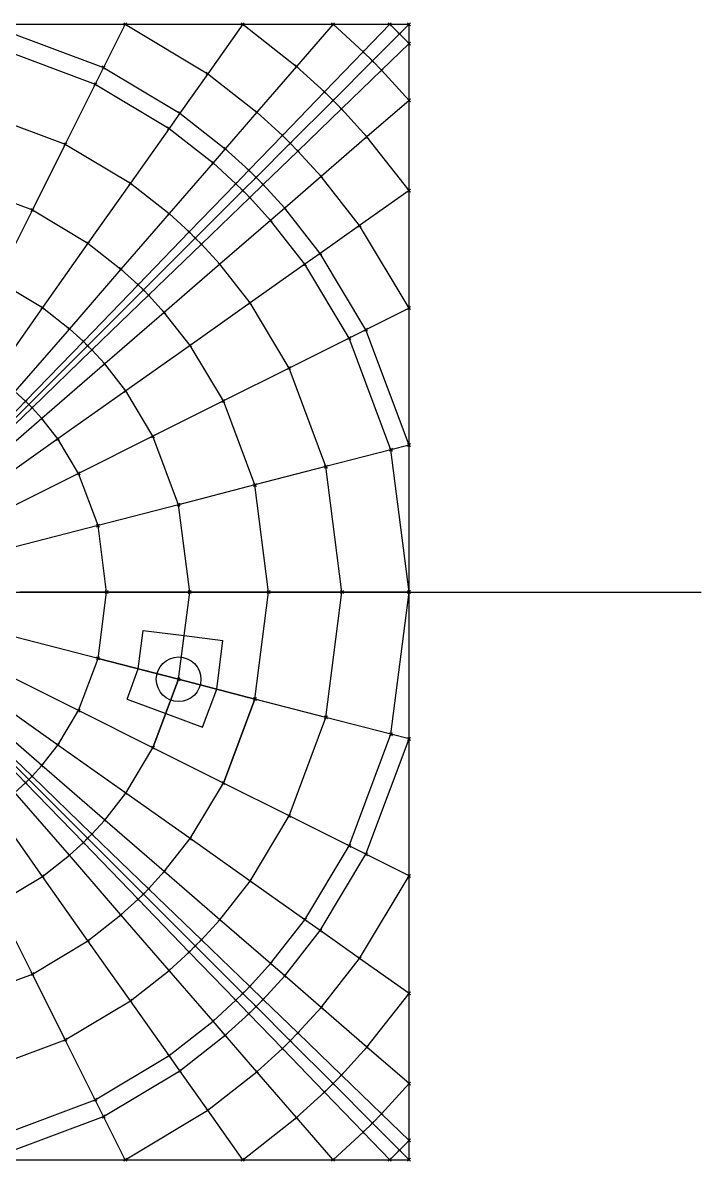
# Model space of a CAD drawing. Extents: x -1.88 to 2.84, y -1.88 to 2.84.
# Drawn here: x 0.599 to 2.84, y -1.88 to 1.88 of the extents above; entities that cross this region are included whole.
import ezdxf

# ---------------------------------------------------------------- set-up
doc = ezdxf.new("R2010")
doc.units = 0
doc.header["$MEASUREMENT"] = 0
doc.header["$PDMODE"] = 3
doc.header["$PDSIZE"] = 0.005
for name, color, linetype in [('_assi', 5, 'Continuous'), ('ArcoBranches', 6, 'Continuous'), ('ColmoBranches', 7, 'Continuous'), ('ColmoNodes', 7, 'Continuous'), ('ColmoNodesEstradosso', 7, 'Continuous'), ('DiagonaliBranches', 20, 'Continuous'), ('DiagonaliNodes', 7, 'Continuous'), ('DiagonaliNodesEstradosso', 7, 'Continuous'), ('NodiInterni', 1, 'Continuous'), ('NodiInterniEstradosso', 7, 'Continuous'), ('NodiOrdinatiPerMeridianiBranches', 7, 'Continuous'), ('ParalleliBranches', 2, 'Continuous')]:
    doc.layers.add(name, color=color, linetype=linetype)

msp = doc.modelspace()

# ---------------------------------------------------------------- linework, layer by layer
at = {"color": 6}
msp.add_line((1.7232, 1.784, 0.9375), (1.5954, 1.6517, 1.3258), dxfattribs=at)
at = {"color": 4}
for p, q in [((0.9808, -0.2539, 2.446), (0.997, -0.1269, 2.446)), ((0.9808, -0.2539, 2.9808), (0.997, -0.1269, 2.9808)), ((0.997, -0.1269, 2.9808), (1.1322, -0.1441, 2.9341)), ((0.997, -0.1269, 2.446), (1.1322, -0.1441, 2.3891)), ((1.1138, -0.2883, 2.9341), (1.1322, -0.1441, 2.9341)), ((1.1138, -0.2883, 2.3891), (1.1322, -0.1441, 2.3891)), ((1.1322, -0.1441, 2.9341), (1.2602, -0.1604, 2.8762)), ((1.1322, -0.1441, 2.3891), (1.2602, -0.1604, 2.3171)), ((1.2398, -0.3209, 2.3171), (1.2602, -0.1604, 2.3171)), ((1.2398, -0.3209, 2.8762), (1.2602, -0.1604, 2.8762)), ((0.9435, -0.3535, 2.446), (0.9808, -0.2539, 2.446)), ((0.9435, -0.3535, 2.9808), (0.9808, -0.2539, 2.9808)), ((0.9808, -0.2539, 2.9808), (1.1138, -0.2883, 2.9341)), ((0.9808, -0.2539, 2.446), (1.1138, -0.2883, 2.3891)), ((1.0714, -0.4014, 2.9341), (1.1138, -0.2883, 2.9341)), ((1.0714, -0.4014, 2.3891), (1.1138, -0.2883, 2.3891)), ((1.1138, -0.2883, 2.9341), (1.2398, -0.3209, 2.8762)), ((1.1138, -0.2883, 2.3891), (1.2398, -0.3209, 2.3171)), ((1.1926, -0.4468, 2.3171), (1.2398, -0.3209, 2.3171)), ((1.1926, -0.4468, 2.8762), (1.2398, -0.3209, 2.8762)), ((0.9435, -0.3535, 2.9808), (1.0714, -0.4014, 2.9341)), ((0.9435, -0.3535, 2.446), (1.0714, -0.4014, 2.3891)), ((1.0714, -0.4014, 2.9341), (1.1926, -0.4468, 2.8762)), ((1.0714, -0.4014, 2.3891), (1.1926, -0.4468, 2.3171))]:
    msp.add_line(p, q, dxfattribs=at)
at = {"color": 1}
msp.add_line((1.1138, -0.2883, 2.3891), (1.1138, -0.2883, 2.9341), dxfattribs=at)
at = {"color": 5}
msp.add_line((1.1138, -0.2883, 2.9341), (1.3658, -0.3535, 2.8183), dxfattribs=at)
at = {"color": 4, "elevation": 2.5028}
msp.add_lwpolyline([(0.7833, -0.3917), (0.8478, -0.2194), (1.1138, -0.2883), (1.029, -0.5145)], close=True, dxfattribs=at)
at = {"color": 5, "extrusion": (0.302853, -0.113461, 0.946259), "elevation": 3.1465}
for points in [[(0.1208, -0.1337), (0.092, 0.155)], [(0.1208, -0.1337), (-0.1208, -0.1337)]]:
    msp.add_lwpolyline(points, dxfattribs=at)
at = {"color": 4, "elevation": 2.3891}
msp.add_lwpolyline([(1.1138, -0.2883), (1.3658, -0.3535), (1.2618, -0.6309), (1.029, -0.5145)], dxfattribs=at)
msp.add_circle((1.1138, -0.2883, 2.3891), 0.0738)
at = {"layer": '_assi'}
msp.add_line((0, 0), (2.8397, 0), dxfattribs=at)
at = {"layer": 'ArcoBranches'}
for p, q in [((0.4853, 1.875, 1.8111), (0.9375, 1.875, 1.6238)), ((0.9375, 1.875, 1.6238), (1.3258, 1.875, 1.3258)), ((1.3258, 1.875, 1.3258), (1.6238, 1.875, 0.9375)), ((1.6238, 1.875, 0.9375), (1.8111, 1.875, 0.4853)), ((1.8111, 1.875, 0.4853), (1.875, 1.875, 0)), ((1.875, 1.8111, 0.4853), (1.875, 1.875, 0)), ((1.875, 1.6238, 0.9375), (1.875, 1.8111, 0.4853)), ((1.875, 1.3258, 1.3258), (1.875, 1.6238, 0.9375)), ((1.875, 0.9375, 1.6238), (1.875, 1.3258, 1.3258)), ((1.875, 0.4853, 1.8111), (1.875, 0.9375, 1.6238)), ((1.875, 0, 1.875), (1.875, 0.4853, 1.8111)), ((1.875, -0.4853, 1.8111), (1.875, 0, 1.875)), ((1.875, -0.9375, 1.6238), (1.875, -0.4853, 1.8111)), ((1.875, -1.3258, 1.3258), (1.875, -0.9375, 1.6238)), ((1.875, -1.6238, 0.9375), (1.875, -1.3258, 1.3258)), ((1.875, -1.8111, 0.4853), (1.875, -1.6238, 0.9375)), ((1.875, -1.875, 0), (1.875, -1.8111, 0.4853)), ((0.4853, -1.875, 1.8111), (0.9375, -1.875, 1.6238)), ((0.9375, -1.875, 1.6238), (1.3258, -1.875, 1.3258)), ((1.3258, -1.875, 1.3258), (1.6238, -1.875, 0.9375)), ((1.6238, -1.875, 0.9375), (1.8111, -1.875, 0.4853)), ((1.8111, -1.875, 0.4853), (1.875, -1.875, 0))]:
    msp.add_line(p, q, dxfattribs=at)
at = {"layer": 'ColmoBranches'}
for p, q in [((0.8758, 0, 2.5028), (0.59, 0, 2.5852)), ((1.1505, 0, 2.3891), (0.8758, 0, 2.5028)), ((1.4108, 0, 2.2452), (1.1505, 0, 2.3891)), ((1.6533, 0, 2.0731), (1.4108, 0, 2.2452)), ((1.875, 0, 1.875), (1.6533, 0, 2.0731))]:
    msp.add_line(p, q, dxfattribs=at)
at = {"layer": 'ColmoNodes'}
for p in [(0.8758, 0, 2.5028), (1.1505, 0, 2.3891), (1.4108, 0, 2.2452), (1.6533, 0, 2.0731), (1.875, 0, 1.875)]:
    msp.add_point(p, dxfattribs=at)
at = {"layer": 'ColmoNodesEstradosso'}
for p in [(0.8758, 0, 3.0275), (1.1505, 0, 2.9341), (1.4108, 0, 2.8183), (1.6533, 0, 2.6832), (1.875, 0, 2.5332)]:
    msp.add_point(p, dxfattribs=at)
at = {"layer": 'DiagonaliBranches'}
for p, q in [((1.8433, 1.8433, 0.4853), (1.7539, 1.7539, 0.9375)), ((1.875, 1.875, 0), (1.8433, 1.8433, 0.4853)), ((1.7539, 1.7539, 0.9375), (1.6238, 1.6238, 1.3258)), ((1.6238, 1.6238, 1.3258), (1.4823, 1.4823, 1.6238)), ((1.4823, 1.4823, 1.6238), (1.3695, 1.3695, 1.8111)), ((1.3695, 1.3695, 1.8111), (1.3258, 1.3258, 1.875)), ((1.3258, 1.3258, 1.875), (1.169, 1.169, 2.0731)), ((1.169, 1.169, 2.0731), (0.9976, 0.9976, 2.2452)), ((0.9976, 0.9976, 2.2452), (0.8135, 0.8135, 2.3891)), ((0.8135, 0.8135, 2.3891), (0.6193, 0.6193, 2.5028)), ((0.6193, 0.6193, 2.5028), (0.4172, 0.4172, 2.5852)), ((0.6193, -0.6193, 2.5028), (0.4172, -0.4172, 2.5852)), ((0.8135, -0.8135, 2.3891), (0.6193, -0.6193, 2.5028)), ((0.9976, -0.9976, 2.2452), (0.8135, -0.8135, 2.3891)), ((1.169, -1.169, 2.0731), (0.9976, -0.9976, 2.2452)), ((1.3258, -1.3258, 1.875), (1.169, -1.169, 2.0731)), ((1.3695, -1.3695, 1.8111), (1.3258, -1.3258, 1.875)), ((1.4823, -1.4823, 1.6238), (1.3695, -1.3695, 1.8111)), ((1.6238, -1.6238, 1.3258), (1.4823, -1.4823, 1.6238)), ((1.7539, -1.7539, 0.9375), (1.6238, -1.6238, 1.3258)), ((1.8433, -1.8433, 0.4853), (1.7539, -1.7539, 0.9375)), ((1.875, -1.875, 0), (1.8433, -1.8433, 0.4853))]:
    msp.add_line(p, q, dxfattribs=at)
at = {"layer": 'DiagonaliNodes'}
for p in [(1.875, 1.875, 0), (1.8433, 1.8433, 0.4853), (1.7539, 1.7539, 0.9375), (1.6238, 1.6238, 1.3258), (1.4823, 1.4823, 1.6238), (1.3695, 1.3695, 1.8111), (1.3258, 1.3258, 1.875), (1.169, 1.169, 2.0731), (0.9976, 0.9976, 2.2452), (0.8135, 0.8135, 2.3891), (0.6193, 0.6193, 2.5028), (0.6193, -0.6193, 2.5028), (0.8135, -0.8135, 2.3891), (0.9976, -0.9976, 2.2452), (1.169, -1.169, 2.0731), (1.3258, -1.3258, 1.875), (1.3695, -1.3695, 1.8111), (1.4823, -1.4823, 1.6238), (1.6238, -1.6238, 1.3258), (1.7539, -1.7539, 0.9375), (1.8433, -1.8433, 0.4853), (1.875, -1.875, 0)]:
    msp.add_point(p, dxfattribs=at)
at = {"layer": 'DiagonaliNodesEstradosso'}
for p in [(1.875, 1.875, 1.7034), (1.8433, 1.8433, 1.7712), (1.7539, 1.7539, 1.9444), (1.6238, 1.6238, 2.1586), (1.4823, 1.4823, 2.3534), (1.3695, 1.3695, 2.4863), (1.3258, 1.3258, 2.5332), (1.169, 1.169, 2.6832), (0.9976, 0.9976, 2.8183), (0.8135, 0.8135, 2.9341), (0.6193, 0.6193, 3.0275), (0.6193, -0.6193, 3.0275), (0.8135, -0.8135, 2.9341), (0.9976, -0.9976, 2.8183), (1.169, -1.169, 2.6832), (1.3258, -1.3258, 2.5332), (1.3695, -1.3695, 2.4863), (1.4823, -1.4823, 2.3534), (1.6238, -1.6238, 2.1586), (1.7539, -1.7539, 1.9444), (1.8433, -1.8433, 1.7712), (1.875, -1.875, 1.7034)]:
    msp.add_point(p, dxfattribs=at)
at = {"layer": 'NodiInterni'}
for p in [(0.9375, 1.875, 1.6238), (1.3258, 1.875, 1.3258), (1.6238, 1.875, 0.9375), (1.8111, 1.875, 0.4853), (1.875, 1.8111, 0.4853), (1.7232, 1.784, 0.9375), (0.8662, 1.7323, 1.8111), (1.5033, 1.7359, 1.3258), (1.2103, 1.7116, 1.6238), (1.784, 1.7232, 0.9375), (0.8385, 1.6771, 1.875), (1.5954, 1.6517, 1.3258), (1.875, 1.6238, 0.9375), (1.1182, 1.5814, 1.8111), (1.3724, 1.5847, 1.6238), (1.6517, 1.5954, 1.3258), (1.0825, 1.5309, 1.875), (1.4564, 1.5078, 1.6238), (1.7359, 1.5033, 1.3258), (0.7394, 1.4787, 2.0731), (1.2679, 1.4641, 1.8111), (1.5078, 1.4564, 1.6238), (1.2275, 1.4174, 1.875), (1.3456, 1.393, 1.8111), (0.9545, 1.3499, 2.0731), (1.3026, 1.3486, 1.875), (1.5847, 1.3724, 1.6238), (1.393, 1.3456, 1.8111), (1.875, 1.3258, 1.3258), (1.3486, 1.3026, 1.875), (0.6309, 1.2618, 2.2452), (1.0823, 1.2498, 2.0731), (1.4641, 1.2679, 1.8111), (1.4174, 1.2275, 1.875), (1.7116, 1.2103, 1.6238), (1.1486, 1.1891, 2.0731), (0.8145, 1.1519, 2.2452), (1.1891, 1.1486, 2.0731), (1.5814, 1.1182, 1.8111), (0.9236, 1.0664, 2.2452), (1.2498, 1.0823, 2.0731), (1.5309, 1.0825, 1.875), (0.9801, 1.0147, 2.2452), (1.0147, 0.9801, 2.2452), (0.6642, 0.9394, 2.3891), (1.3499, 0.9545, 2.0731), (1.875, 0.9375, 1.6238), (1.0664, 0.9236, 2.2452), (0.7532, 0.8697, 2.3891), (1.7323, 0.8662, 1.8111), (0.7993, 0.8275, 2.3891), (1.6771, 0.8385, 1.875), (0.8275, 0.7993, 2.3891), (1.1519, 0.8145, 2.2452), (0.8697, 0.7532, 2.3891), (1.4787, 0.7394, 2.0731), (0.9394, 0.6642, 2.3891), (0.6084, 0.6299, 2.5028), (0.6299, 0.6084, 2.5028), (1.2618, 0.6309, 2.2452), (0.662, 0.5733, 2.5028), (0.7151, 0.5056, 2.5028), (1.029, 0.5145, 2.3891), (1.875, 0.4853, 1.8111), (1.8152, 0.4698, 1.875), (1.6005, 0.4142, 2.0731), (0.7833, 0.3917, 2.5028), (1.3658, 0.3535, 2.2452), (1.1138, 0.2883, 2.3891), (0.8478, 0.2194, 2.5028), (0.8478, -0.2194, 2.5028), (1.1138, -0.2883, 2.3891), (1.3658, -0.3535, 2.2452), (0.7833, -0.3917, 2.5028), (1.6005, -0.4142, 2.0731), (1.8152, -0.4698, 1.875), (1.875, -0.4853, 1.8111), (0.7151, -0.5056, 2.5028), (1.029, -0.5145, 2.3891), (0.662, -0.5733, 2.5028), (0.6084, -0.6299, 2.5028), (0.6299, -0.6084, 2.5028), (1.2618, -0.6309, 2.2452), (0.9394, -0.6642, 2.3891), (0.8697, -0.7532, 2.3891), (1.4787, -0.7394, 2.0731), (0.7993, -0.8275, 2.3891), (0.8275, -0.7993, 2.3891), (1.1519, -0.8145, 2.2452), (0.7532, -0.8697, 2.3891), (1.6771, -0.8385, 1.875), (1.7323, -0.8662, 1.8111), (0.6642, -0.9394, 2.3891), (1.0664, -0.9236, 2.2452), (1.875, -0.9375, 1.6238), (1.0147, -0.9801, 2.2452), (1.3499, -0.9545, 2.0731), (0.9801, -1.0147, 2.2452), (0.9236, -1.0664, 2.2452), (1.2498, -1.0823, 2.0731), (1.5309, -1.0825, 1.875), (1.5814, -1.1182, 1.8111), (0.8145, -1.1519, 2.2452), (1.1891, -1.1486, 2.0731), (1.1486, -1.1891, 2.0731), (1.4174, -1.2275, 1.875), (1.7116, -1.2103, 1.6238), (0.6309, -1.2618, 2.2452), (1.0823, -1.2498, 2.0731), (1.4641, -1.2679, 1.8111), (1.3486, -1.3026, 1.875), (0.9545, -1.3499, 2.0731), (1.3026, -1.3486, 1.875), (1.393, -1.3456, 1.8111), (1.875, -1.3258, 1.3258), (1.3456, -1.393, 1.8111), (1.5847, -1.3724, 1.6238), (1.2275, -1.4174, 1.875), (1.2679, -1.4641, 1.8111), (1.5078, -1.4564, 1.6238), (0.7394, -1.4787, 2.0731), (1.4564, -1.5078, 1.6238), (1.7359, -1.5033, 1.3258), (1.0825, -1.5309, 1.875), (1.1182, -1.5814, 1.8111), (1.3724, -1.5847, 1.6238), (1.6517, -1.5954, 1.3258), (1.5954, -1.6517, 1.3258), (1.875, -1.6238, 0.9375), (0.8385, -1.6771, 1.875), (0.8662, -1.7323, 1.8111), (1.2103, -1.7116, 1.6238), (1.784, -1.7232, 0.9375), (1.5033, -1.7359, 1.3258), (1.7232, -1.784, 0.9375), (1.875, -1.8111, 0.4853), (0.9375, -1.875, 1.6238), (1.3258, -1.875, 1.3258), (1.6238, -1.875, 0.9375), (1.8111, -1.875, 0.4853)]:
    msp.add_point(p, dxfattribs=at)
at = {"layer": 'NodiInterniEstradosso'}
for p in [(1.875, 1.8111, 1.7712), (1.784, 1.7232, 1.9444), (1.875, 1.6238, 1.9444), (1.6517, 1.5954, 2.1586), (1.7359, 1.5033, 2.1586), (1.5078, 1.4564, 2.3534), (1.5847, 1.3724, 2.3534), (1.393, 1.3456, 2.4863), (1.875, 1.3258, 2.1586), (1.3486, 1.3026, 2.5332), (1.4641, 1.2679, 2.4863), (1.4174, 1.2275, 2.5332), (1.7116, 1.2103, 2.3534), (1.1891, 1.1486, 2.6832), (1.5814, 1.1182, 2.4863), (1.2498, 1.0823, 2.6832), (1.5309, 1.0825, 2.5332), (1.0147, 0.9801, 2.8183), (1.3499, 0.9545, 2.6832), (1.875, 0.9375, 2.3534), (1.0664, 0.9236, 2.8183), (1.7323, 0.8662, 2.4863), (1.6771, 0.8385, 2.5332), (0.8275, 0.7993, 2.9341), (1.1519, 0.8145, 2.8183), (0.8697, 0.7532, 2.9341), (1.4787, 0.7394, 2.6832), (0.9394, 0.6642, 2.9341), (0.6299, 0.6084, 3.0275), (1.2618, 0.6309, 2.8183), (0.662, 0.5733, 3.0275), (0.7151, 0.5056, 3.0275), (1.029, 0.5145, 2.9341), (1.875, 0.4853, 2.4863), (1.8152, 0.4698, 2.5332), (1.6005, 0.4142, 2.6832), (0.7833, 0.3917, 3.0275), (1.3658, 0.3535, 2.8183), (1.1138, 0.2883, 2.9341), (0.8478, 0.2194, 3.0275), (0.8478, -0.2194, 3.0275), (1.1138, -0.2883, 2.9341), (1.3658, -0.3535, 2.8183), (0.7833, -0.3917, 3.0275), (1.6005, -0.4142, 2.6832), (1.8152, -0.4698, 2.5332), (1.875, -0.4853, 2.4863), (0.7151, -0.5056, 3.0275), (1.029, -0.5145, 2.9341), (0.662, -0.5733, 3.0275), (0.6299, -0.6084, 3.0275), (1.2618, -0.6309, 2.8183), (0.9394, -0.6642, 2.9341), (0.8697, -0.7532, 2.9341), (1.4787, -0.7394, 2.6832), (0.8275, -0.7993, 2.9341), (1.1519, -0.8145, 2.8183), (1.6771, -0.8385, 2.5332), (1.7323, -0.8662, 2.4863), (1.0664, -0.9236, 2.8183), (1.875, -0.9375, 2.3534), (1.0147, -0.9801, 2.8183), (1.3499, -0.9545, 2.6832), (1.2498, -1.0823, 2.6832), (1.5309, -1.0825, 2.5332), (1.5814, -1.1182, 2.4863), (1.1891, -1.1486, 2.6832), (1.4174, -1.2275, 2.5332), (1.7116, -1.2103, 2.3534), (1.4641, -1.2679, 2.4863), (1.3486, -1.3026, 2.5332), (1.393, -1.3456, 2.4863), (1.875, -1.3258, 2.1586), (1.5847, -1.3724, 2.3534), (1.5078, -1.4564, 2.3534), (1.7359, -1.5033, 2.1586), (1.6517, -1.5954, 2.1586), (1.875, -1.6238, 1.9444), (1.784, -1.7232, 1.9444), (1.875, -1.8111, 1.7712)]:
    msp.add_point(p, dxfattribs=at)
at = {"layer": 'NodiOrdinatiPerMeridianiBranches'}
for p, q in [((0.9375, 1.875, 1.6238), (0.8662, 1.7323, 1.8111)), ((1.3258, 1.875, 1.3258), (1.2103, 1.7116, 1.6238)), ((1.6238, 1.875, 0.9375), (1.5033, 1.7359, 1.3258)), ((1.8111, 1.875, 0.4853), (1.7232, 1.784, 0.9375)), ((1.875, 1.8111, 0.4853), (1.784, 1.7232, 0.9375)), ((0.8662, 1.7323, 1.8111), (0.8385, 1.6771, 1.875)), ((1.5033, 1.7359, 1.3258), (1.3724, 1.5847, 1.6238)), ((1.2103, 1.7116, 1.6238), (1.1182, 1.5814, 1.8111)), ((1.784, 1.7232, 0.9375), (1.6517, 1.5954, 1.3258)), ((0.8385, 1.6771, 1.875), (0.7394, 1.4787, 2.0731)), ((1.5954, 1.6517, 1.3258), (1.4564, 1.5078, 1.6238)), ((1.875, 1.6238, 0.9375), (1.7359, 1.5033, 1.3258)), ((1.1182, 1.5814, 1.8111), (1.0825, 1.5309, 1.875)), ((1.3724, 1.5847, 1.6238), (1.2679, 1.4641, 1.8111)), ((1.6517, 1.5954, 1.3258), (1.5078, 1.4564, 1.6238)), ((1.0825, 1.5309, 1.875), (0.9545, 1.3499, 2.0731)), ((1.4564, 1.5078, 1.6238), (1.3456, 1.393, 1.8111)), ((0.7394, 1.4787, 2.0731), (0.6309, 1.2618, 2.2452)), ((1.7359, 1.5033, 1.3258), (1.5847, 1.3724, 1.6238)), ((1.2679, 1.4641, 1.8111), (1.2275, 1.4174, 1.875)), ((1.5078, 1.4564, 1.6238), (1.393, 1.3456, 1.8111)), ((1.2275, 1.4174, 1.875), (1.0823, 1.2498, 2.0731)), ((1.3456, 1.393, 1.8111), (1.3026, 1.3486, 1.875)), ((1.5847, 1.3724, 1.6238), (1.4641, 1.2679, 1.8111)), ((0.9545, 1.3499, 2.0731), (0.8145, 1.1519, 2.2452)), ((1.3026, 1.3486, 1.875), (1.1486, 1.1891, 2.0731)), ((1.393, 1.3456, 1.8111), (1.3486, 1.3026, 1.875)), ((1.875, 1.3258, 1.3258), (1.7116, 1.2103, 1.6238)), ((1.3486, 1.3026, 1.875), (1.1891, 1.1486, 2.0731)), ((0.6309, 1.2618, 2.2452), (0.5145, 1.029, 2.3891)), ((1.0823, 1.2498, 2.0731), (0.9236, 1.0664, 2.2452)), ((1.4641, 1.2679, 1.8111), (1.4174, 1.2275, 1.875)), ((1.4174, 1.2275, 1.875), (1.2498, 1.0823, 2.0731)), ((1.7116, 1.2103, 1.6238), (1.5814, 1.1182, 1.8111)), ((1.1486, 1.1891, 2.0731), (0.9801, 1.0147, 2.2452)), ((0.8145, 1.1519, 2.2452), (0.6642, 0.9394, 2.3891)), ((1.1891, 1.1486, 2.0731), (1.0147, 0.9801, 2.2452)), ((1.5814, 1.1182, 1.8111), (1.5309, 1.0825, 1.875)), ((0.9236, 1.0664, 2.2452), (0.7532, 0.8697, 2.3891)), ((1.2498, 1.0823, 2.0731), (1.0664, 0.9236, 2.2452)), ((1.5309, 1.0825, 1.875), (1.3499, 0.9545, 2.0731)), ((0.9801, 1.0147, 2.2452), (0.7993, 0.8275, 2.3891)), ((1.0147, 0.9801, 2.2452), (0.8275, 0.7993, 2.3891)), ((1.3499, 0.9545, 2.0731), (1.1519, 0.8145, 2.2452)), ((0.6642, 0.9394, 2.3891), (0.5056, 0.7151, 2.5028)), ((1.0664, 0.9236, 2.2452), (0.8697, 0.7532, 2.3891)), ((1.875, 0.9375, 1.6238), (1.7323, 0.8662, 1.8111)), ((0.7532, 0.8697, 2.3891), (0.5733, 0.662, 2.5028)), ((1.7323, 0.8662, 1.8111), (1.6771, 0.8385, 1.875)), ((0.7993, 0.8275, 2.3891), (0.6084, 0.6299, 2.5028)), ((1.6771, 0.8385, 1.875), (1.4787, 0.7394, 2.0731)), ((0.8275, 0.7993, 2.3891), (0.6299, 0.6084, 2.5028)), ((1.1519, 0.8145, 2.2452), (0.9394, 0.6642, 2.3891)), ((0.8697, 0.7532, 2.3891), (0.662, 0.5733, 2.5028)), ((1.4787, 0.7394, 2.0731), (1.2618, 0.6309, 2.2452)), ((0.9394, 0.6642, 2.3891), (0.7151, 0.5056, 2.5028)), ((0.6084, 0.6299, 2.5028), (0.4099, 0.4244, 2.5852)), ((0.6299, 0.6084, 2.5028), (0.4244, 0.4099, 2.5852)), ((1.2618, 0.6309, 2.2452), (1.029, 0.5145, 2.3891)), ((0.662, 0.5733, 2.5028), (0.446, 0.3863, 2.5852)), ((0.7151, 0.5056, 2.5028), (0.4818, 0.3407, 2.5852)), ((1.029, 0.5145, 2.3891), (0.7833, 0.3917, 2.5028)), ((1.8152, 0.4698, 1.875), (1.6005, 0.4142, 2.0731)), ((1.875, 0.4853, 1.8111), (1.8152, 0.4698, 1.875)), ((1.6005, 0.4142, 2.0731), (1.3658, 0.3535, 2.2452)), ((0.7833, 0.3917, 2.5028), (0.5278, 0.2639, 2.5852)), ((1.3658, 0.3535, 2.2452), (1.1138, 0.2883, 2.3891)), ((1.1138, 0.2883, 2.3891), (0.8478, 0.2194, 2.5028)), ((0.8478, 0.2194, 2.5028), (0.5712, 0.1478, 2.5852)), ((0.8478, -0.2194, 2.5028), (0.5712, -0.1478, 2.5852)), ((1.1138, -0.2883, 2.3891), (0.8478, -0.2194, 2.5028)), ((0.7833, -0.3917, 2.5028), (0.5278, -0.2639, 2.5852)), ((1.3658, -0.3535, 2.2452), (1.1138, -0.2883, 2.3891)), ((0.7151, -0.5056, 2.5028), (0.4818, -0.3407, 2.5852)), ((1.6005, -0.4142, 2.0731), (1.3658, -0.3535, 2.2452)), ((0.6299, -0.6084, 2.5028), (0.4244, -0.4099, 2.5852)), ((0.662, -0.5733, 2.5028), (0.446, -0.3863, 2.5852)), ((1.029, -0.5145, 2.3891), (0.7833, -0.3917, 2.5028)), ((0.6084, -0.6299, 2.5028), (0.4099, -0.4244, 2.5852)), ((1.8152, -0.4698, 1.875), (1.6005, -0.4142, 2.0731)), ((1.875, -0.4853, 1.8111), (1.8152, -0.4698, 1.875)), ((0.9394, -0.6642, 2.3891), (0.7151, -0.5056, 2.5028)), ((1.2618, -0.6309, 2.2452), (1.029, -0.5145, 2.3891)), ((0.8697, -0.7532, 2.3891), (0.662, -0.5733, 2.5028)), ((0.7993, -0.8275, 2.3891), (0.6084, -0.6299, 2.5028)), ((0.8275, -0.7993, 2.3891), (0.6299, -0.6084, 2.5028)), ((1.4787, -0.7394, 2.0731), (1.2618, -0.6309, 2.2452)), ((0.7532, -0.8697, 2.3891), (0.5733, -0.662, 2.5028)), ((1.1519, -0.8145, 2.2452), (0.9394, -0.6642, 2.3891)), ((0.6642, -0.9394, 2.3891), (0.5056, -0.7151, 2.5028)), ((1.6771, -0.8385, 1.875), (1.4787, -0.7394, 2.0731)), ((1.0664, -0.9236, 2.2452), (0.8697, -0.7532, 2.3891)), ((1.0147, -0.9801, 2.2452), (0.8275, -0.7993, 2.3891)), ((1.3499, -0.9545, 2.0731), (1.1519, -0.8145, 2.2452)), ((0.9801, -1.0147, 2.2452), (0.7993, -0.8275, 2.3891)), ((1.7323, -0.8662, 1.8111), (1.6771, -0.8385, 1.875)), ((0.9236, -1.0664, 2.2452), (0.7532, -0.8697, 2.3891)), ((1.875, -0.9375, 1.6238), (1.7323, -0.8662, 1.8111)), ((0.8145, -1.1519, 2.2452), (0.6642, -0.9394, 2.3891)), ((1.2498, -1.0823, 2.0731), (1.0664, -0.9236, 2.2452)), ((1.5309, -1.0825, 1.875), (1.3499, -0.9545, 2.0731)), ((1.1486, -1.1891, 2.0731), (0.9801, -1.0147, 2.2452)), ((1.1891, -1.1486, 2.0731), (1.0147, -0.9801, 2.2452)), ((0.6309, -1.2618, 2.2452), (0.5145, -1.029, 2.3891)), ((1.0823, -1.2498, 2.0731), (0.9236, -1.0664, 2.2452)), ((1.4174, -1.2275, 1.875), (1.2498, -1.0823, 2.0731)), ((1.5814, -1.1182, 1.8111), (1.5309, -1.0825, 1.875)), ((1.7116, -1.2103, 1.6238), (1.5814, -1.1182, 1.8111)), ((0.9545, -1.3499, 2.0731), (0.8145, -1.1519, 2.2452)), ((1.3486, -1.3026, 1.875), (1.1891, -1.1486, 2.0731)), ((1.3026, -1.3486, 1.875), (1.1486, -1.1891, 2.0731)), ((1.4641, -1.2679, 1.8111), (1.4174, -1.2275, 1.875)), ((1.875, -1.3258, 1.3258), (1.7116, -1.2103, 1.6238)), ((0.7394, -1.4787, 2.0731), (0.6309, -1.2618, 2.2452)), ((1.2275, -1.4174, 1.875), (1.0823, -1.2498, 2.0731)), ((1.5847, -1.3724, 1.6238), (1.4641, -1.2679, 1.8111)), ((1.393, -1.3456, 1.8111), (1.3486, -1.3026, 1.875)), ((1.0825, -1.5309, 1.875), (0.9545, -1.3499, 2.0731)), ((1.3456, -1.393, 1.8111), (1.3026, -1.3486, 1.875)), ((1.5078, -1.4564, 1.6238), (1.393, -1.3456, 1.8111)), ((1.7359, -1.5033, 1.3258), (1.5847, -1.3724, 1.6238)), ((1.2679, -1.4641, 1.8111), (1.2275, -1.4174, 1.875)), ((1.4564, -1.5078, 1.6238), (1.3456, -1.393, 1.8111)), ((1.3724, -1.5847, 1.6238), (1.2679, -1.4641, 1.8111)), ((1.6517, -1.5954, 1.3258), (1.5078, -1.4564, 1.6238)), ((0.8385, -1.6771, 1.875), (0.7394, -1.4787, 2.0731)), ((1.875, -1.6238, 0.9375), (1.7359, -1.5033, 1.3258)), ((1.1182, -1.5814, 1.8111), (1.0825, -1.5309, 1.875)), ((1.5954, -1.6517, 1.3258), (1.4564, -1.5078, 1.6238)), ((1.2103, -1.7116, 1.6238), (1.1182, -1.5814, 1.8111)), ((1.5033, -1.7359, 1.3258), (1.3724, -1.5847, 1.6238)), ((1.784, -1.7232, 0.9375), (1.6517, -1.5954, 1.3258)), ((1.7232, -1.784, 0.9375), (1.5954, -1.6517, 1.3258)), ((0.8662, -1.7323, 1.8111), (0.8385, -1.6771, 1.875)), ((1.3258, -1.875, 1.3258), (1.2103, -1.7116, 1.6238)), ((1.875, -1.8111, 0.4853), (1.784, -1.7232, 0.9375)), ((0.9375, -1.875, 1.6238), (0.8662, -1.7323, 1.8111)), ((1.6238, -1.875, 0.9375), (1.5033, -1.7359, 1.3258)), ((1.8111, -1.875, 0.4853), (1.7232, -1.784, 0.9375))]:
    msp.add_line(p, q, dxfattribs=at)
at = {"layer": 'ParalleliBranches'}
for p, q in [((0.4853, 1.875, 1.8111), (0.8662, 1.7323, 1.8111)), ((0.9375, 1.875, 1.6238), (1.2103, 1.7116, 1.6238)), ((1.3258, 1.875, 1.3258), (1.5033, 1.7359, 1.3258)), ((1.6238, 1.875, 0.9375), (1.7232, 1.784, 0.9375)), ((1.8111, 1.875, 0.4853), (1.8433, 1.8433, 0.4853)), ((1.875, 1.8111, 0.4853), (1.8433, 1.8433, 0.4853)), ((0.4698, 1.8152, 1.875), (0.8385, 1.6771, 1.875)), ((1.7232, 1.784, 0.9375), (1.7539, 1.7539, 0.9375)), ((0.8662, 1.7323, 1.8111), (1.1182, 1.5814, 1.8111)), ((1.5033, 1.7359, 1.3258), (1.5954, 1.6517, 1.3258)), ((1.784, 1.7232, 0.9375), (1.7539, 1.7539, 0.9375)), ((1.2103, 1.7116, 1.6238), (1.3724, 1.5847, 1.6238)), ((1.875, 1.6238, 0.9375), (1.784, 1.7232, 0.9375)), ((0.8385, 1.6771, 1.875), (1.0825, 1.5309, 1.875)), ((1.5954, 1.6517, 1.3258), (1.6238, 1.6238, 1.3258)), ((1.6517, 1.5954, 1.3258), (1.6238, 1.6238, 1.3258)), ((0.4142, 1.6005, 2.0731), (0.7394, 1.4787, 2.0731)), ((1.1182, 1.5814, 1.8111), (1.2679, 1.4641, 1.8111)), ((1.3724, 1.5847, 1.6238), (1.4564, 1.5078, 1.6238)), ((1.7359, 1.5033, 1.3258), (1.6517, 1.5954, 1.3258)), ((1.0825, 1.5309, 1.875), (1.2275, 1.4174, 1.875)), ((1.4564, 1.5078, 1.6238), (1.4823, 1.4823, 1.6238)), ((0.7394, 1.4787, 2.0731), (0.9545, 1.3499, 2.0731)), ((1.5078, 1.4564, 1.6238), (1.4823, 1.4823, 1.6238)), ((1.875, 1.3258, 1.3258), (1.7359, 1.5033, 1.3258)), ((1.2679, 1.4641, 1.8111), (1.3456, 1.393, 1.8111)), ((1.5847, 1.3724, 1.6238), (1.5078, 1.4564, 1.6238)), ((1.2275, 1.4174, 1.875), (1.3026, 1.3486, 1.875)), ((1.3456, 1.393, 1.8111), (1.3695, 1.3695, 1.8111)), ((0.3535, 1.3658, 2.2452), (0.6309, 1.2618, 2.2452)), ((1.393, 1.3456, 1.8111), (1.3695, 1.3695, 1.8111)), ((1.7116, 1.2103, 1.6238), (1.5847, 1.3724, 1.6238)), ((0.9545, 1.3499, 2.0731), (1.0823, 1.2498, 2.0731)), ((1.3026, 1.3486, 1.875), (1.3258, 1.3258, 1.875)), ((1.3486, 1.3026, 1.875), (1.3258, 1.3258, 1.875)), ((1.4641, 1.2679, 1.8111), (1.393, 1.3456, 1.8111)), ((1.4174, 1.2275, 1.875), (1.3486, 1.3026, 1.875)), ((0.6309, 1.2618, 2.2452), (0.8145, 1.1519, 2.2452)), ((1.0823, 1.2498, 2.0731), (1.1486, 1.1891, 2.0731)), ((1.5814, 1.1182, 1.8111), (1.4641, 1.2679, 1.8111)), ((1.5309, 1.0825, 1.875), (1.4174, 1.2275, 1.875)), ((1.875, 0.9375, 1.6238), (1.7116, 1.2103, 1.6238)), ((1.1486, 1.1891, 2.0731), (1.169, 1.169, 2.0731)), ((1.1891, 1.1486, 2.0731), (1.169, 1.169, 2.0731)), ((0.8145, 1.1519, 2.2452), (0.9236, 1.0664, 2.2452)), ((1.2498, 1.0823, 2.0731), (1.1891, 1.1486, 2.0731)), ((1.7323, 0.8662, 1.8111), (1.5814, 1.1182, 1.8111)), ((0.9236, 1.0664, 2.2452), (0.9801, 1.0147, 2.2452)), ((1.3499, 0.9545, 2.0731), (1.2498, 1.0823, 2.0731)), ((1.6771, 0.8385, 1.875), (1.5309, 1.0825, 1.875)), ((0.5145, 1.029, 2.3891), (0.6642, 0.9394, 2.3891)), ((0.9801, 1.0147, 2.2452), (0.9976, 0.9976, 2.2452)), ((1.0147, 0.9801, 2.2452), (0.9976, 0.9976, 2.2452)), ((1.0664, 0.9236, 2.2452), (1.0147, 0.9801, 2.2452)), ((1.4787, 0.7394, 2.0731), (1.3499, 0.9545, 2.0731)), ((0.6642, 0.9394, 2.3891), (0.7532, 0.8697, 2.3891)), ((1.1519, 0.8145, 2.2452), (1.0664, 0.9236, 2.2452)), ((0.7532, 0.8697, 2.3891), (0.7993, 0.8275, 2.3891)), ((1.875, 0.4853, 1.8111), (1.7323, 0.8662, 1.8111)), ((0.7993, 0.8275, 2.3891), (0.8135, 0.8135, 2.3891)), ((1.8152, 0.4698, 1.875), (1.6771, 0.8385, 1.875)), ((0.8275, 0.7993, 2.3891), (0.8135, 0.8135, 2.3891)), ((0.8697, 0.7532, 2.3891), (0.8275, 0.7993, 2.3891)), ((1.2618, 0.6309, 2.2452), (1.1519, 0.8145, 2.2452)), ((0.9394, 0.6642, 2.3891), (0.8697, 0.7532, 2.3891)), ((1.6005, 0.4142, 2.0731), (1.4787, 0.7394, 2.0731)), ((0.5733, 0.662, 2.5028), (0.6084, 0.6299, 2.5028)), ((1.029, 0.5145, 2.3891), (0.9394, 0.6642, 2.3891)), ((0.6084, 0.6299, 2.5028), (0.6193, 0.6193, 2.5028)), ((0.6299, 0.6084, 2.5028), (0.6193, 0.6193, 2.5028)), ((0.662, 0.5733, 2.5028), (0.6299, 0.6084, 2.5028)), ((1.3658, 0.3535, 2.2452), (1.2618, 0.6309, 2.2452)), ((0.7151, 0.5056, 2.5028), (0.662, 0.5733, 2.5028)), ((0.7833, 0.3917, 2.5028), (0.7151, 0.5056, 2.5028)), ((1.1138, 0.2883, 2.3891), (1.029, 0.5145, 2.3891)), ((1.875, 0, 1.875), (1.8152, 0.4698, 1.875)), ((1.6533, 0, 2.0731), (1.6005, 0.4142, 2.0731)), ((0.8478, 0.2194, 2.5028), (0.7833, 0.3917, 2.5028)), ((1.4108, 0, 2.2452), (1.3658, 0.3535, 2.2452)), ((1.1505, 0, 2.3891), (1.1138, 0.2883, 2.3891)), ((0.8758, 0, 2.5028), (0.8478, 0.2194, 2.5028)), ((0.8478, -0.2194, 2.5028), (0.8758, 0, 2.5028)), ((1.1138, -0.2883, 2.3891), (1.1505, 0, 2.3891)), ((1.3658, -0.3535, 2.2452), (1.4108, 0, 2.2452)), ((1.6005, -0.4142, 2.0731), (1.6533, 0, 2.0731)), ((1.8152, -0.4698, 1.875), (1.875, 0, 1.875)), ((0.7833, -0.3917, 2.5028), (0.8478, -0.2194, 2.5028)), ((1.029, -0.5145, 2.3891), (1.1138, -0.2883, 2.3891)), ((1.2618, -0.6309, 2.2452), (1.3658, -0.3535, 2.2452)), ((0.7151, -0.5056, 2.5028), (0.7833, -0.3917, 2.5028)), ((1.4787, -0.7394, 2.0731), (1.6005, -0.4142, 2.0731)), ((1.6771, -0.8385, 1.875), (1.8152, -0.4698, 1.875)), ((1.7323, -0.8662, 1.8111), (1.875, -0.4853, 1.8111)), ((0.662, -0.5733, 2.5028), (0.7151, -0.5056, 2.5028)), ((0.9394, -0.6642, 2.3891), (1.029, -0.5145, 2.3891)), ((0.6299, -0.6084, 2.5028), (0.662, -0.5733, 2.5028)), ((0.5733, -0.662, 2.5028), (0.6084, -0.6299, 2.5028)), ((0.6084, -0.6299, 2.5028), (0.6193, -0.6193, 2.5028)), ((0.6193, -0.6193, 2.5028), (0.6299, -0.6084, 2.5028)), ((1.1519, -0.8145, 2.2452), (1.2618, -0.6309, 2.2452)), ((0.8697, -0.7532, 2.3891), (0.9394, -0.6642, 2.3891)), ((1.3499, -0.9545, 2.0731), (1.4787, -0.7394, 2.0731)), ((0.8275, -0.7993, 2.3891), (0.8697, -0.7532, 2.3891)), ((0.7993, -0.8275, 2.3891), (0.8135, -0.8135, 2.3891)), ((0.8135, -0.8135, 2.3891), (0.8275, -0.7993, 2.3891)), ((1.0664, -0.9236, 2.2452), (1.1519, -0.8145, 2.2452)), ((0.7532, -0.8697, 2.3891), (0.7993, -0.8275, 2.3891)), ((1.5309, -1.0825, 1.875), (1.6771, -0.8385, 1.875)), ((0.6642, -0.9394, 2.3891), (0.7532, -0.8697, 2.3891)), ((1.5814, -1.1182, 1.8111), (1.7323, -0.8662, 1.8111)), ((0.5145, -1.029, 2.3891), (0.6642, -0.9394, 2.3891)), ((1.0147, -0.9801, 2.2452), (1.0664, -0.9236, 2.2452)), ((1.7116, -1.2103, 1.6238), (1.875, -0.9375, 1.6238)), ((1.2498, -1.0823, 2.0731), (1.3499, -0.9545, 2.0731)), ((0.9236, -1.0664, 2.2452), (0.9801, -1.0147, 2.2452)), ((0.9801, -1.0147, 2.2452), (0.9976, -0.9976, 2.2452)), ((0.9976, -0.9976, 2.2452), (1.0147, -0.9801, 2.2452)), ((0.8145, -1.1519, 2.2452), (0.9236, -1.0664, 2.2452)), ((1.1891, -1.1486, 2.0731), (1.2498, -1.0823, 2.0731)), ((1.4174, -1.2275, 1.875), (1.5309, -1.0825, 1.875)), ((1.4641, -1.2679, 1.8111), (1.5814, -1.1182, 1.8111)), ((0.6309, -1.2618, 2.2452), (0.8145, -1.1519, 2.2452)), ((1.169, -1.169, 2.0731), (1.1891, -1.1486, 2.0731)), ((1.0823, -1.2498, 2.0731), (1.1486, -1.1891, 2.0731)), ((1.1486, -1.1891, 2.0731), (1.169, -1.169, 2.0731)), ((1.3486, -1.3026, 1.875), (1.4174, -1.2275, 1.875)), ((1.5847, -1.3724, 1.6238), (1.7116, -1.2103, 1.6238)), ((0.3535, -1.3658, 2.2452), (0.6309, -1.2618, 2.2452)), ((0.9545, -1.3499, 2.0731), (1.0823, -1.2498, 2.0731)), ((1.393, -1.3456, 1.8111), (1.4641, -1.2679, 1.8111)), ((1.3258, -1.3258, 1.875), (1.3486, -1.3026, 1.875)), ((0.7394, -1.4787, 2.0731), (0.9545, -1.3499, 2.0731)), ((1.2275, -1.4174, 1.875), (1.3026, -1.3486, 1.875)), ((1.3026, -1.3486, 1.875), (1.3258, -1.3258, 1.875)), ((1.3695, -1.3695, 1.8111), (1.393, -1.3456, 1.8111)), ((1.7359, -1.5033, 1.3258), (1.875, -1.3258, 1.3258)), ((1.3456, -1.393, 1.8111), (1.3695, -1.3695, 1.8111)), ((1.5078, -1.4564, 1.6238), (1.5847, -1.3724, 1.6238)), ((1.0825, -1.5309, 1.875), (1.2275, -1.4174, 1.875)), ((1.2679, -1.4641, 1.8111), (1.3456, -1.393, 1.8111)), ((1.1182, -1.5814, 1.8111), (1.2679, -1.4641, 1.8111)), ((1.4823, -1.4823, 1.6238), (1.5078, -1.4564, 1.6238)), ((0.4142, -1.6005, 2.0731), (0.7394, -1.4787, 2.0731)), ((1.4564, -1.5078, 1.6238), (1.4823, -1.4823, 1.6238)), ((1.6517, -1.5954, 1.3258), (1.7359, -1.5033, 1.3258)), ((0.8385, -1.6771, 1.875), (1.0825, -1.5309, 1.875)), ((1.3724, -1.5847, 1.6238), (1.4564, -1.5078, 1.6238)), ((0.8662, -1.7323, 1.8111), (1.1182, -1.5814, 1.8111)), ((1.2103, -1.7116, 1.6238), (1.3724, -1.5847, 1.6238)), ((1.6238, -1.6238, 1.3258), (1.6517, -1.5954, 1.3258)), ((1.5033, -1.7359, 1.3258), (1.5954, -1.6517, 1.3258)), ((1.5954, -1.6517, 1.3258), (1.6238, -1.6238, 1.3258)), ((1.784, -1.7232, 0.9375), (1.875, -1.6238, 0.9375)), ((0.4698, -1.8152, 1.875), (0.8385, -1.6771, 1.875)), ((0.9375, -1.875, 1.6238), (1.2103, -1.7116, 1.6238)), ((1.7539, -1.7539, 0.9375), (1.784, -1.7232, 0.9375)), ((0.4853, -1.875, 1.8111), (0.8662, -1.7323, 1.8111)), ((1.3258, -1.875, 1.3258), (1.5033, -1.7359, 1.3258)), ((1.7232, -1.784, 0.9375), (1.7539, -1.7539, 0.9375)), ((1.6238, -1.875, 0.9375), (1.7232, -1.784, 0.9375)), ((1.8433, -1.8433, 0.4853), (1.875, -1.8111, 0.4853)), ((1.8111, -1.875, 0.4853), (1.8433, -1.8433, 0.4853))]:
    msp.add_line(p, q, dxfattribs=at)

doc.saveas('drawing.dxf')
